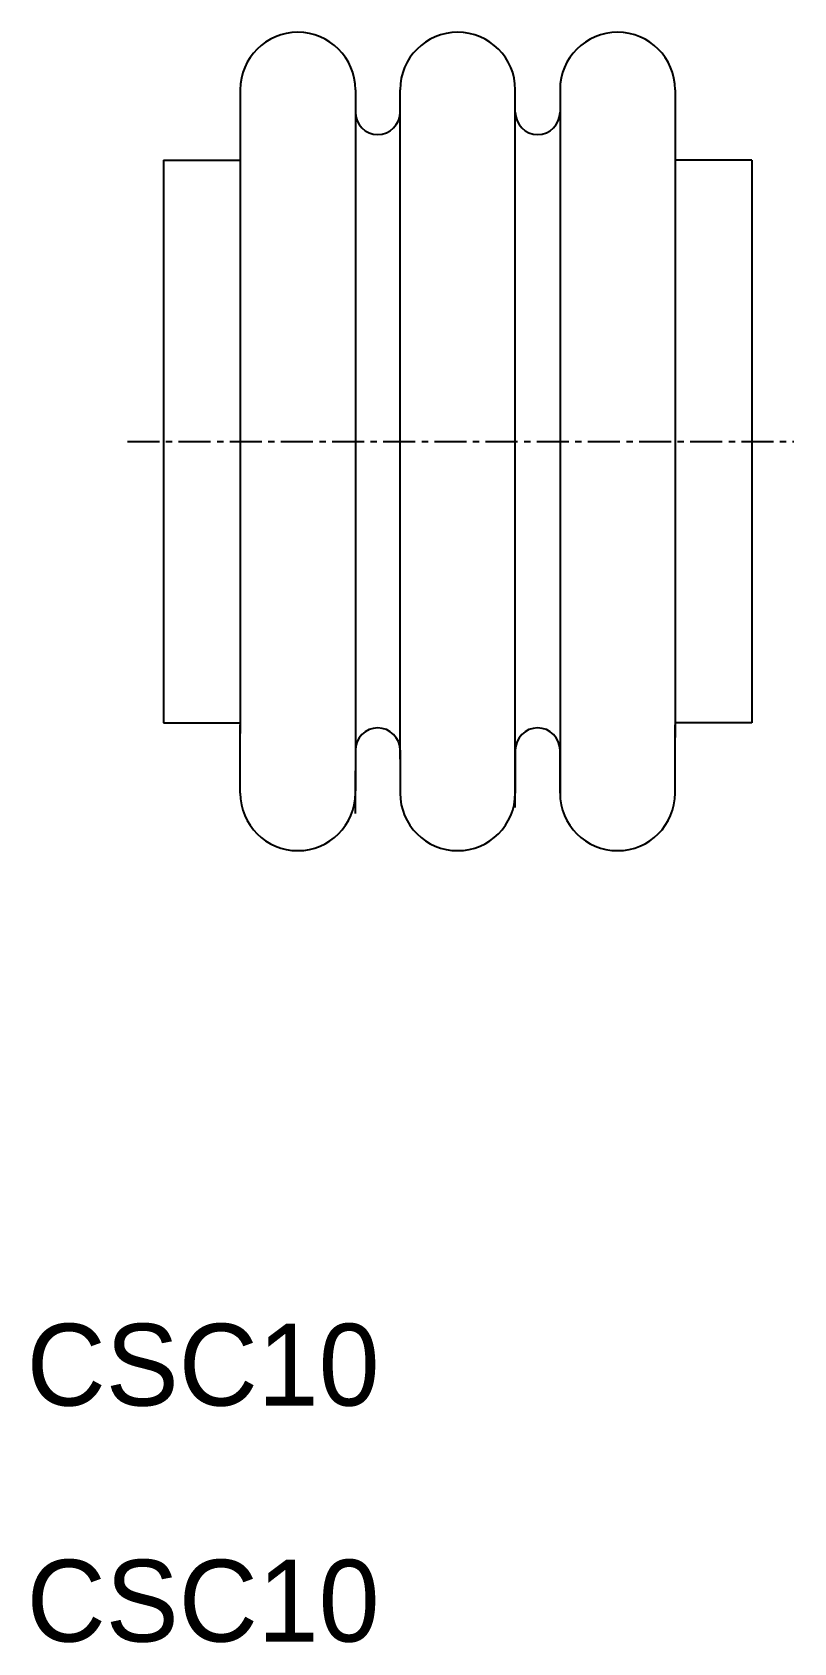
# Model space of a CAD drawing. Extents: x 110.4 to 140.1, y 83.2 to 146.1.
import ezdxf

# ---------------------------------------------------------------- set-up
doc = ezdxf.new("R2010")
doc.units = 0
doc.linetypes.add('CENTER', pattern=[2, 1.25, -0.25, 0.25, -0.25])
doc.layers.get('0').update_dxf_attribs({"linetype": 'CONTINUOUS'})
doc.layers.add('CENTER', color=1, linetype='CENTER')

msp = doc.modelspace()

# ---------------------------------------------------------------- linework, layer by layer
for p, q in [((118.5, 143.883), (118.5, 118.718)), ((123, 143.883), (123, 116.475)), ((124.75, 117.708), (124.75, 143.883)), ((129.25, 115.825), (129.25, 143.883)), ((131, 143.883), (131, 116.186)), ((135.5, 143.883), (135.5, 118.552)), ((115.5, 141.133), (115.5, 119.133)), ((115.5, 141.133), (118.5, 141.133)), ((138.5, 141.133), (135.5, 141.133)), ((138.5, 141.133), (138.5, 119.133)), ((115.5, 119.133), (118.5, 119.133)), ((118.5, 116.383), (118.5, 119.054)), ((138.5, 119.133), (135.5, 119.133)), ((135.5, 116.383), (135.5, 119.054)), ((137, 119.133), (137, 119.133)), ((137.75, 119.133), (137.75, 119.133)), ((124.75, 118.058), (124.75, 116.383)), ((129.25, 118.058), (129.25, 116.383)), ((131, 116.383), (131, 118.058)), ((123, 115.583), (123, 117.258))]:
    msp.add_line(p, q)
for centre, radius, start, end in [((120.75, 143.883), 2.25, 0, 180), ((127, 143.883), 2.25, 0, 180), ((133.25, 143.883), 2.25, 0, 180), ((123.875, 143.008), 0.875, 180, 0), ((130.125, 143.008), 0.875, 180, 0), ((123.875, 118.058), 0.875, 0, 180), ((130.125, 118.058), 0.875, 0, 180), ((120.75, 116.383), 2.25, 180, 0), ((127, 116.383), 2.25, 180, 0), ((133.25, 116.383), 2.25, 180, 0)]:
    msp.add_arc(centre, radius, start, end)
at = {"layer": 'CENTER', "color": 1, "linetype": 'CENTER'}
msp.add_line((114.092, 130.133), (140.137, 130.133), dxfattribs=at)

# ---------------------------------------------------------------- texts
for p in [(110.151, 92.436), (110.151, 83.208)]:
    msp.add_text('CSC10', height=3.2).set_placement(p)

doc.saveas('drawing.dxf')
